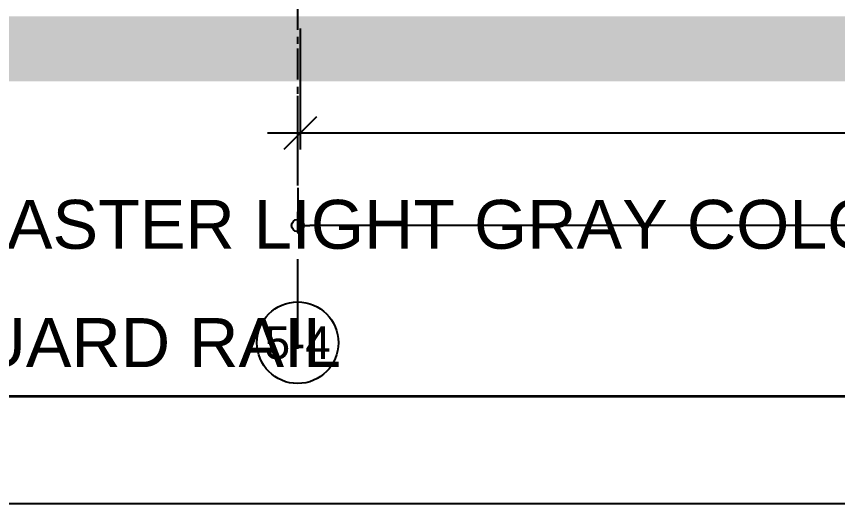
# Model space of a CAD drawing. Header units: millimetres. Extents: x 663313 to 1226001, y 1431724 to 1620898.
# Drawn here: x 842791 to 847826, y 1505819 to 1508805 of the extents above; entities that cross this region are included whole.
import ezdxf
from ezdxf.enums import TextEntityAlignment as Align

# ---------------------------------------------------------------- set-up
doc = ezdxf.new("R2010")
doc.units = ezdxf.units.MM
doc.set_wipeout_variables(frame=1)
for name, pattern in [('CENTER', [50.8, 31.75, -6.35, 6.35, -6.35]), ('DPA_Grid _ Level 100', [1000, 550, -160, 130, -160]), ('TA_GL_000.70000', [1.925, 0.7, -0.175, 0.175, -0.175, 0.7])]:
    doc.linetypes.add(name, pattern=pattern)
doc.layers.add('000 - 0_HIDE_OBJ_FRAMING_DEF_SUB', color=7, linetype='Continuous', plot=False)
for name, color, linetype in [('000 - 0_SYM_DWG_GRID-BUBBLE_MAIN_COLOR_6', 7, 'Continuous'), ('000 - 0_SYM_DWG_GRIDLINE_MAIN_COLOR_251', 7, 'Continuous'), ('000 - 0_SYM_DWG_SLOPE-SYM_TEXT_COLOR_3', 7, 'Continuous'), ('000 - CONCRETE_COL_HATCH_', 7, 'Continuous'), ('000 - CONCRETE_COL_WIPEOUT_', 7, 'Continuous'), ('000 - D I M', 7, 'Continuous'), ('000 - GRID', 7, 'CENTER'), ('_PP-Dim', 7, 'Continuous')]:
    doc.layers.add(name, color=color, linetype=linetype)
doc.styles.add('Arial', font='arial.ttf')
doc.styles.add('Arial_2', font='arial.ttf', dxfattribs={"height": 300})
doc.styles.add('FAMELINE_FOR_CKST', font='arial.ttf')
doc.styles.add('TA', font='', dxfattribs={"height": 4.5})
doc.styles.get('TA').set_extended_font_data('Cordia New')
doc.dimstyles.new('DPA-DIM-3_0_T-T', dxfattribs={"dimscale": 304.8, "dimtxt": 1.004192, "dimasz": 0.656168, "dimexe": 0.328084, "dimexo": 0.0625, "dimgap": 0.164042, "dimtad": 1, "dimdec": 0, "dimlfac": 304.8, "dimzin": 0, "dimdsep": 46, "dimtxsty": 'Arial_2', "dimblk1": 'OBLIQUE', "dimblk2": 'OBLIQUE', "dimsah": 1, "dimcen": 0.09, "dimdle": 0.656168, "dimclrd": 7, "dimclre": 7, "dimclrt": 7, "dimadec": 8, "dimazin": 0, "dimtfac": 1, "dimtdec": 4, "dimtix": 1, "dimtmove": 0, "dimatfit": 3, "dimfxl": 0.004306, "dimfxlon": 1, "dimtvp": 1, "dimtolj": 1, "dimtzin": 0, "dimarcsym": 2})
doc.dimstyles.new('FAMELINE-CKST_C-C', dxfattribs={"dimtxt": 0.3, "dimasz": 0.15, "dimexe": 0.1, "dimexo": 0.1, "dimgap": 0.05, "dimtad": 1, "dimzin": 0, "dimdsep": 46, "dimtxsty": 'FAMELINE_FOR_CKST', "dimblk": 'ORIGIN', "dimblk1": 'ORIGIN', "dimblk2": 'ORIGIN', "dimsah": 1, "dimcen": 0.1, "dimdle": 0.1, "dimclrd": 7, "dimclre": 7, "dimclrt": 7, "dimadec": 0, "dimazin": 0, "dimtfac": 1, "dimtix": 1, "dimtmove": 2, "dimatfit": 3, "dimfxl": 1, "dimtolj": 1, "dimtzin": 0, "dimlwd": -1, "dimlwe": -1, "dimarcsym": 0})

# ---------------------------------------------------------------- blocks, each defined once
blk = doc.blocks.new('A$Cbc3bdfda')
at = {"layer": 'Defpoints', "color": 7}
blk.add_lwpolyline([(0, -400), (775, -400), (775, 0), (0, 0)], close=True, dxfattribs=at)
blk = doc.blocks.new('_Oblique')
at = {"color": 7, "linetype": 'ByBlock', "lineweight": -2}
blk.add_line((-0.5, -0.5), (0.5, 0.5), dxfattribs=at)
blk = doc.blocks.new('*D3582')
at = {"layer": '000 - 0_HIDE_OBJ_FRAMING_DEF_SUB', "color": 7, "lineweight": -2, "transparency": 16777216}
for p, q in [((-48699.8, -73.4), (-48699.8, -815.3)), ((-20810, -142.3), (-20810, -815.3)), ((-20610, -715.3), (-48899.8, -715.3))]:
    blk.add_line(p, q, dxfattribs=at)
at = {"layer": 'Defpoints', "color": 7, "transparency": 16777216}
for p in [(-48699.8, -54.4), (-20810, -123.2), (-48699.8, -715.3)]:
    blk.add_point(p, dxfattribs=at)
at = {"layer": '000 - 0_HIDE_OBJ_FRAMING_DEF_SUB', "color": 7, "lineweight": -2, "transparency": 16777216, "xscale": 200, "yscale": 200, "zscale": 200, "rotation": 180}
blk.add_blockref('_Oblique', (-48699.8, -715.3), dxfattribs=at)
at = {"layer": '000 - 0_HIDE_OBJ_FRAMING_DEF_SUB', "color": 7, "lineweight": -2, "transparency": 16777216, "xscale": 200, "yscale": 200, "zscale": 200}
blk.add_blockref('_Oblique', (-20810, -715.3), dxfattribs=at)
at = {"layer": '000 - 0_HIDE_OBJ_FRAMING_DEF_SUB', "color": 7, "transparency": 16777216, "insert": (-34754.9, -512.1), "char_height": 300, "width": 1384.414, "attachment_point": 5, "style": 'Arial_2'}
blk.add_mtext('\\A1;8500804', dxfattribs=at)
blk = doc.blocks.new('*U4813')
at = {"layer": '000 - 0_SYM_DWG_GRID-BUBBLE_MAIN_COLOR_6', "color": 7}
blk.add_line((35, 0), (30, 0), dxfattribs=at)
blk.add_circle((40, 0), 5, dxfattribs=at)
at = {"layer": '000 - 0_SYM_DWG_GRIDLINE_MAIN_COLOR_251', "color": 7, "linetype": 'ByBlock', "ltscale": 5}
blk.add_line((20, 0), (-303, 0), dxfattribs=at)
at = {"color": 7, "style": 'TA', "flags": 1}
blk.add_attdef('LOCATION', (6, -6), '', height=4.5, rotation=270, dxfattribs=at)
at = {"layer": '000 - 0_SYM_DWG_SLOPE-SYM_TEXT_COLOR_3', "color": 7, "style": 'Arial'}
blk.add_attdef('GRID-HEAD', text='', height=4, rotation=90, dxfattribs=at).set_placement((40, 0), align=Align.MIDDLE_CENTER)
blk = doc.blocks.new('_Origin')
at = {"color": 7, "linetype": 'ByBlock', "lineweight": -2}
blk.add_line((0, 0), (-1, 0), dxfattribs=at)
blk.add_circle((0, 0), 0.5, dxfattribs=at)
blk = doc.blocks.new('*D5324')
at = {"layer": '000 - D I M', "color": 7, "transparency": 16777216}
for p, q in [((-23100, 100150), (-23100, 99868.8)), ((-12000, 100150), (-12000, 99868.8)), ((-12075, 99918.8), (-23025, 99918.8))]:
    blk.add_line(p, q, dxfattribs=at)
at = {"layer": 'Defpoints', "color": 7, "transparency": 16777216}
for p in [(-23100, 100200), (-12000, 100200), (-23100, 99918.8)]:
    blk.add_point(p, dxfattribs=at)
at = {"layer": '000 - D I M', "color": 7, "transparency": 16777216, "xscale": 75, "yscale": 75, "zscale": 75, "rotation": 180}
blk.add_blockref('_Origin', (-23100, 99918.8), dxfattribs=at)
at = {"layer": '000 - D I M', "color": 7, "transparency": 16777216, "xscale": 75, "yscale": 75, "zscale": 75}
blk.add_blockref('_Origin', (-12000, 99918.8), dxfattribs=at)
at = {"layer": '000 - D I M', "color": 7, "transparency": 16777216, "insert": (-17550, 100020.3), "char_height": 150, "attachment_point": 5, "style": 'FAMELINE_FOR_CKST'}
blk.add_mtext('\\A1;11100', dxfattribs=at)
blk = doc.blocks.new('*U5405')
at = {"layer": '000 - CONCRETE_COL_HATCH_'}
h = blk.add_hatch(dxfattribs=at)
h.set_pattern_fill('EARTH', scale=0.5, angle=45)
h.set_pattern_definition([(45, (68827.957, -831398.828), (0, 4.49012806), [3.175, -3.175]), (45, (68827.115, -831397.986), (0, 4.49012806), [3.175, -3.175]), (45, (68826.273, -831397.1442), (0, 4.49012806), [3.175, -3.175]), (135, (68826.273, -831396.583), (-4.49012806, 0), [3.175, -3.175]), (135, (68827.115, -831395.741), (-4.49012806, 0), [3.175, -3.175]), (135, (68827.957, -831394.899), (-4.49012806, 0), [3.175, -3.175])])
h.paths.add_polyline_path([(0, 0), (34414, 0), (34414, 398), (0, 398)])
blk = doc.blocks.new('A$Cc320a9d8')
at = {"layer": '000 - 0_HIDE_OBJ_FRAMING_DEF_SUB', "color": 7, "linetype": 'DPA_Grid _ Level 100'}
blk.add_line((-48714.7863, -2036.8897), (-48714.7863, 17493.3931), dxfattribs=at)
at = {"layer": '000 - 0_HIDE_OBJ_FRAMING_DEF_SUB', "color": 7, "lineweight": 35}
blk.add_line((-40847.872, -2329.6734), (-51301.8651, -2329.6734), dxfattribs=at)
at = {"layer": '000 - 0_HIDE_OBJ_FRAMING_DEF_SUB', "color": 7, "char_height": 300, "attachment_point": 1, "style": 'Arial_2'}
for s, insert, width in [('PLASTER LIGHT GRAY COLOUR ', (-51010.1241, -1124.3442), 8105.060625), ('GUARD RAIL', (-51010.1241, -1849.1479), 3142.615)]:
    blk.add_mtext(s, dxfattribs=dict(at, insert=insert, width=width))
at = {"layer": '000 - 0_HIDE_OBJ_FRAMING_DEF_SUB', "color": 7}
dim = blk.add_linear_dim(base=(-48699.7823, -715.2981), p1=(-20810.0047, -123.2081), p2=(-48699.7823, -54.3912), dimstyle='DPA-DIM-3_0_T-T', override={"dimpost": '<>', "dimclrd": 7, "dimclre": 7, "dimclrt": 7, "dimfxl": 27889.862415}, dxfattribs=at)
dim.commit()
dim.dimension.update_dxf_attribs({"geometry": '*D3582', "text_midpoint": (-34754.8935, -512.1262)})
blk = doc.blocks.new('W-1-PP18-ST_ENT4_REV00_20260601-021503_ELEVATION_2_DIMS')
at = {"layer": '000 - GRID', "color": 7, "linetype": 'TA_GL_000.70000', "xscale": 50, "yscale": 50, "zscale": 50, "rotation": 270}
blk.add_blockref('*U4813', (-23100, 101200), dxfattribs=at).add_auto_attribs({'GRID-HEAD': '5-4'})
at = {"layer": '000 - D I M', "color": 7}
dim = blk.add_linear_dim(base=(-23100, 99918.8), p1=(-12000, 100200), p2=(-23100, 100200), dimstyle='FAMELINE-CKST_C-C', override={"dimscale": 500, "dimdec": 0, "dimlfac": 1, "dimclrd": 7, "dimclre": 7, "dimclrt": 7}, dxfattribs=at)
dim.commit()
dim.dimension.update_dxf_attribs({"geometry": '*D5324', "text_midpoint": (-17550, 100020.3)})

msp = doc.modelspace()

# ---------------------------------------------------------------- block references
at = {"color": 7}
msp.add_blockref('W-1-PP18-ST_ENT4_REV00_20260601-021503_ELEVATION_2_DIMS', (867616.0065, 1407605.0011), dxfattribs=at)
at = {"layer": '_PP-Dim', "color": 7, "xscale": 50, "yscale": 50, "zscale": 50}
msp.add_blockref('A$Cbc3bdfda', (837862.5634, 1525819.1136), dxfattribs=at)

# ---------------------------------------------------------------- next in the draw order: block references
at = {"color": 7}
msp.add_blockref('A$Cc320a9d8', (893230.7929, 1508805.0011), dxfattribs=at)

# ---------------------------------------------------------------- next in the draw order: block references
msp.add_blockref('*U5405', (841890.1923, 1508407.0012), dxfattribs=at)

doc.saveas('drawing.dxf')
